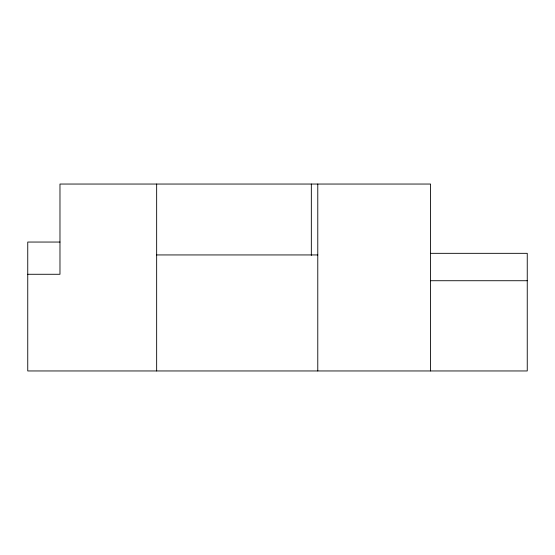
<?xml version="1.0" encoding="UTF-8"?>
<svg xmlns="http://www.w3.org/2000/svg" width="555" height="555" viewBox="0 0 555 555"><rect width="100%" height="100%" fill="white"/><g stroke="black" fill="none" stroke-linecap="round" stroke-linejoin="round"><path stroke-width="0.83" d="M59.975 242.049L27.75 242.049L27.75 370.955L527.25 370.955L527.25 253.33L430.576 253.33M156.656 254.939L317.779 254.939M27.75 274.274L59.975 274.274L59.975 184.045L430.576 184.045L430.576 370.955M430.576 280.726L527.25 280.726M317.779 184.045L317.779 370.955M311.334 184.045L311.334 255.369M156.656 184.045L156.656 370.955"/></g></svg>
